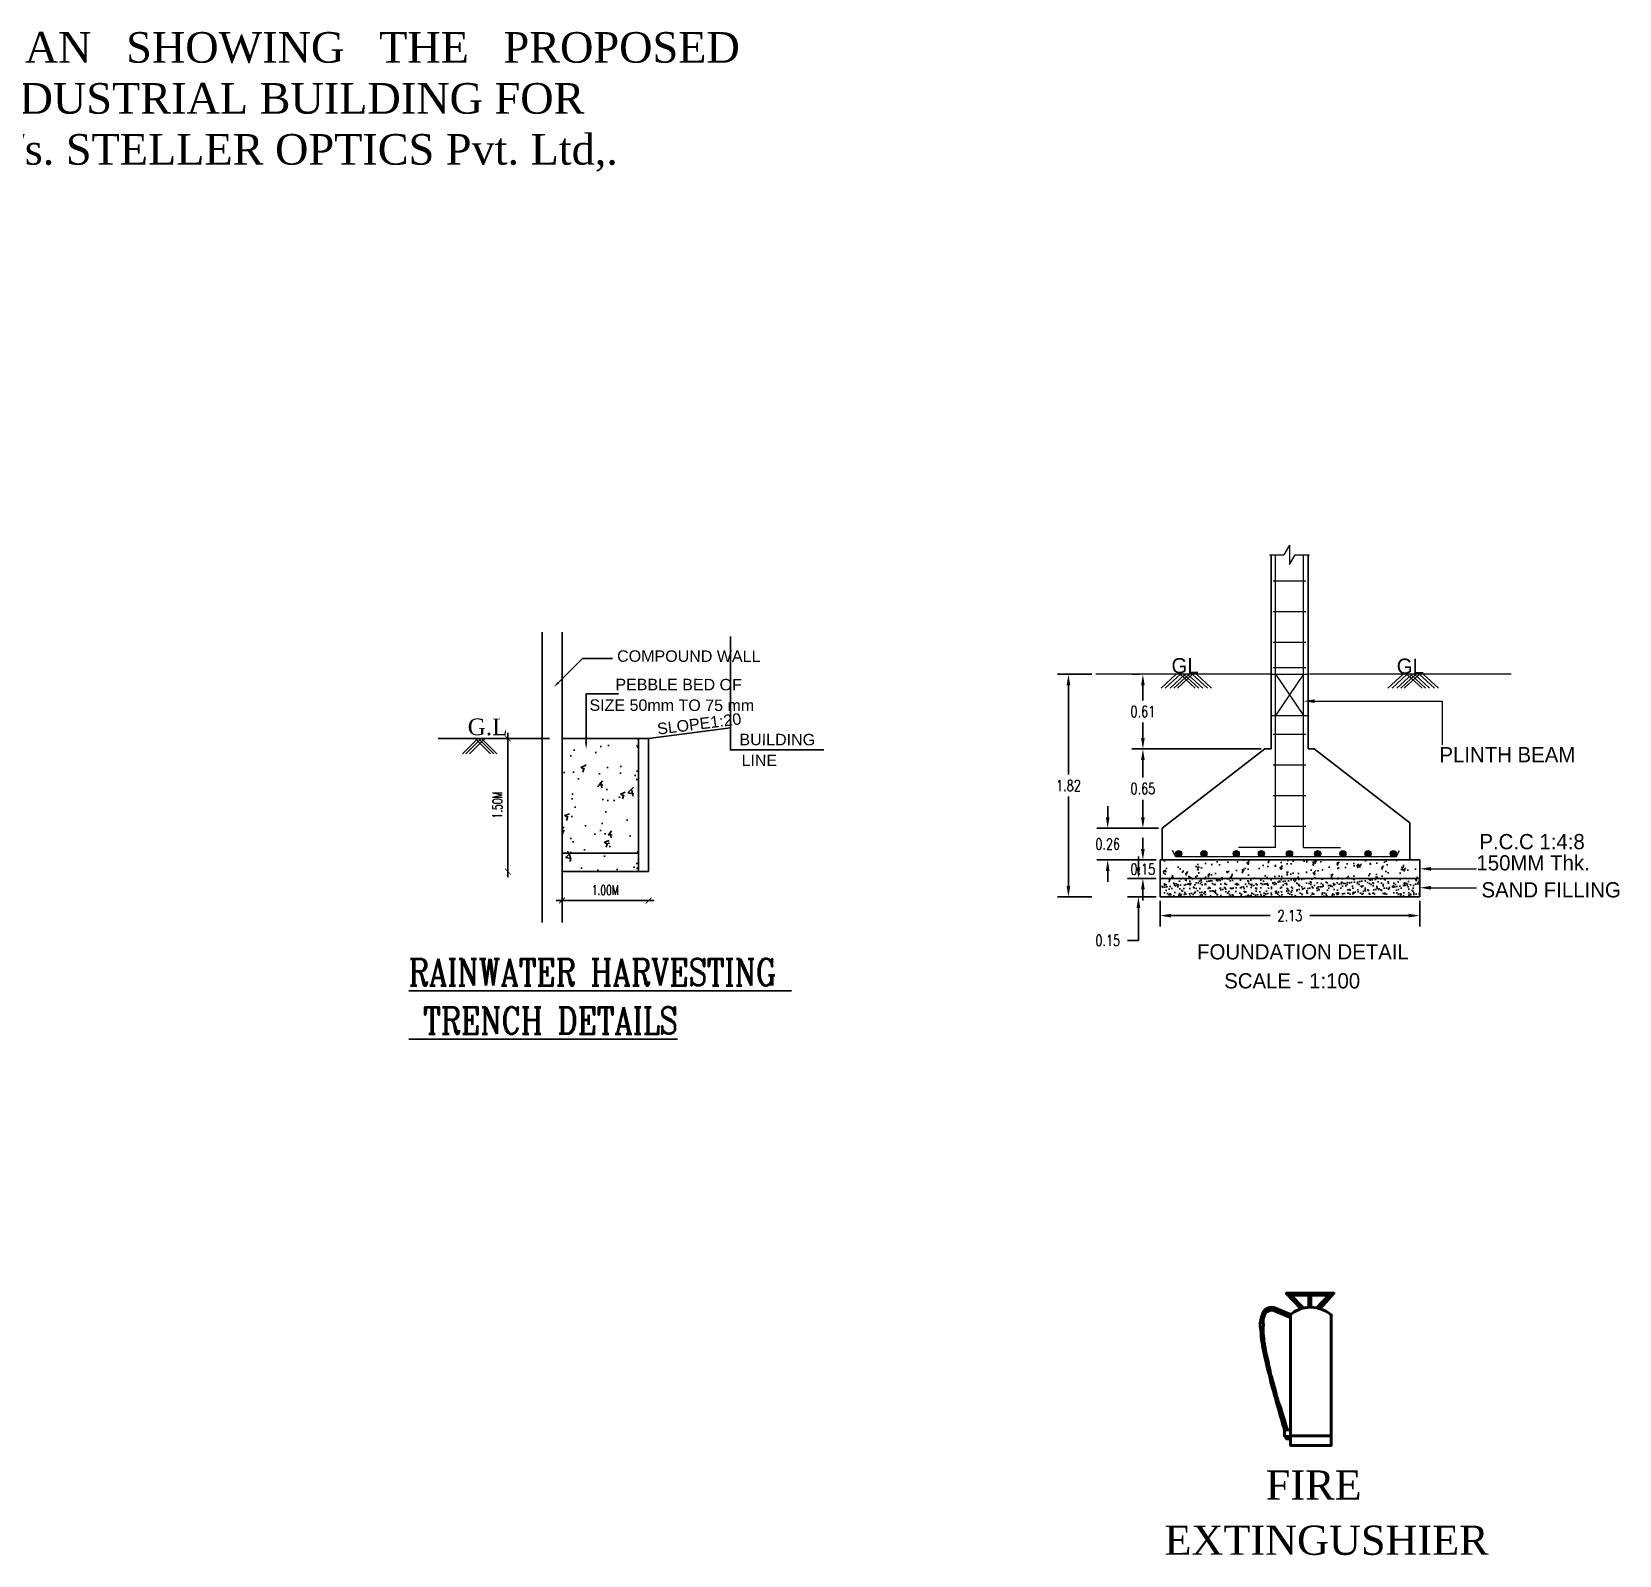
# Model space of a CAD drawing. Header units: metres. Extents: x 173383 to 173947, y -96409 to -96195.
# Drawn here: x 173568.4 to 173651.4, y -96278.6 to -96198.9 of the extents above; entities that cross this region are included whole.
import ezdxf
from ezdxf.enums import TextEntityAlignment as Align

# ---------------------------------------------------------------- set-up
doc = ezdxf.new("R2010")
doc.units = ezdxf.units.M
doc.header["$LTSCALE"] = 3
doc.header["$MEASUREMENT"] = 0
doc.layers.get('0').update_dxf_attribs({"linetype": 'CONTINUOUS', "lineweight": 50})
doc.layers.get('Defpoints').update_dxf_attribs({"linetype": 'CONTINUOUS'})
for name, color, linetype in [('2', 57, 'CONTINUOUS'), ('4', 43, 'CONTINUOUS'), ('Dimension', 4, 'CONTINUOUS'), ('Hatch', 252, 'CONTINUOUS'), ('TEXT', 4, 'CONTINUOUS'), ('WALL', 7, 'CONTINUOUS')]:
    doc.layers.add(name, color=color, linetype=linetype)
for name, color, linetype, lineweight in [('dim', 1, 'CONTINUOUS', 0), ('H-1', 131, 'CONTINUOUS', 0), ('THICK', 43, 'CONTINUOUS', 15), ('THIN', 11, 'CONTINUOUS', 15)]:
    doc.layers.add(name, color=color, linetype=linetype, lineweight=lineweight)
doc.styles.add('AR', font='arial.ttf')
doc.styles.add('ARIAL NARROW', font='')
doc.styles.add('ROMANTIC', font='romantic.ttf', dxfattribs={"width": 0.8})
doc.styles.add('S3', font='times.ttf', dxfattribs={"height": 15})
doc.styles.get("Standard").update_dxf_attribs({"font": 'romanc.shx', "width": 0.75, "height": 0.8})
doc.styles.add('style1', font='romanc.shx', dxfattribs={"width": 0.7, "height": 0.25})
doc.styles.add('style22', font='times.ttf')
doc.styles.get('ARIAL NARROW').set_extended_font_data('Lydian BT')
doc.dimstyles.get("Standard").update_dxf_attribs({"dimtxt": 0.25, "dimasz": 0.15, "dimexe": 0.15, "dimexo": 0.15, "dimgap": 0.15, "dimtad": 1, "dimzin": 3, "dimdsep": 46, "dimtxsty": 'style1', "dimblk": 'ARCHTICK', "dimcen": 0, "dimdle": 0.15, "dimse1": 1, "dimse2": 1, "dimclrd": 8, "dimclre": 13, "dimclrt": 7, "dimadec": 0, "dimazin": 0, "dimtfac": 0.65, "dimtix": 1, "dimtofl": 0, "dimtmove": 0, "dimatfit": 3, "dimfxl": 0, "dimtolj": 1, "dimtzin": 0, "dimlwd": -1, "dimlwe": -1, "dimarcsym": 0})
doc.dimstyles.new('STANDARD$0', dxfattribs={"dimtxt": 7, "dimasz": 3, "dimexe": 3, "dimexo": 1, "dimgap": 1.5, "dimtad": 1, "dimdec": 1, "dimzin": 1, "dimdsep": 46, "dimlunit": 4, "dimtxsty": 'Standard', "dimblk": 'OBLIQUE', "dimcen": 0.09375, "dimdle": 1, "dimse1": 1, "dimse2": 1, "dimclrd": 8, "dimclre": 8, "dimclrt": 7, "dimadec": 1, "dimazin": 0, "dimtfac": 1, "dimtdec": 1, "dimtix": 1, "dimtmove": 2, "dimatfit": 3, "dimldrblk": 'ARCHTICK', "dimfxl": 0, "dimfrac": 2, "dimtolj": 1, "dimtzin": 0, "dimarcsym": 0})

# ---------------------------------------------------------------- blocks, each defined once
blk = doc.blocks.new('*D16')
at = {"layer": 'Defpoints', "color": 0}
for p in [(488.735, -82.277), (492.995, -82.277), (492.995, -82.584)]:
    blk.add_point(p, dxfattribs=at)
at = {"layer": 'Dimension', "color": 0, "lineweight": -2}
for p, q in [((488.735, -82.34), (488.735, -82.764)), ((492.995, -82.34), (492.995, -82.764)), ((488.915, -82.584), (490.539, -82.584)), ((492.815, -82.584), (491.19, -82.584))]:
    blk.add_line(p, q, dxfattribs=at)
at = {"layer": 'Dimension', "color": 0}
for points in [[(488.915, -82.554), (488.915, -82.614), (488.735, -82.584)], [(492.815, -82.554), (492.815, -82.614), (492.995, -82.584)]]:
    blk.add_solid(points, dxfattribs=at)
at = {"layer": 'Dimension', "color": 0, "insert": (490.865, -82.584), "char_height": 0.18, "attachment_point": 5}
blk.add_mtext('\\A1;2.13', dxfattribs=at)
blk = doc.blocks.new('_ArchTick')
at = {"color": 0, "const_width": 0.15}
blk.add_lwpolyline([(-0.5, -0.5), (0.5, 0.5)], dxfattribs=at)
blk = doc.blocks.new('*D17')
at = {"color": 0, "lineweight": -2}
for p, q in [((488.38, -81.794), (488.38, -81.614)), ((488.672, -81.974), (488.2, -81.974)), ((488.672, -82.277), (488.2, -82.277)), ((488.38, -82.457), (488.38, -82.991)), ((488.38, -82.991), (488.2, -82.991))]:
    blk.add_line(p, q, dxfattribs=at)
at = {"color": 0}
for points in [[(488.35, -81.794), (488.41, -81.794), (488.38, -81.974)], [(488.35, -82.457), (488.41, -82.457), (488.38, -82.277)]]:
    blk.add_solid(points, dxfattribs=at)
at = {"layer": 'Defpoints', "color": 0}
for p in [(488.38, -81.974), (488.735, -81.974), (488.735, -82.277)]:
    blk.add_point(p, dxfattribs=at)
at = {"color": 0, "insert": (487.876, -82.991), "char_height": 0.18, "attachment_point": 5}
blk.add_mtext('\\A1;0.15', dxfattribs=at)
blk = doc.blocks.new('*D18')
at = {"color": 0, "lineweight": -2}
for p, q in [((488.453, -81.49), (488.453, -81.31)), ((488.672, -81.67), (488.273, -81.67)), ((488.672, -81.974), (488.273, -81.974)), ((488.453, -82.154), (488.453, -82.334))]:
    blk.add_line(p, q, dxfattribs=at)
at = {"color": 0}
for points in [[(488.423, -81.49), (488.483, -81.49), (488.453, -81.67)], [(488.423, -82.154), (488.483, -82.154), (488.453, -81.974)]]:
    blk.add_solid(points, dxfattribs=at)
at = {"layer": 'Defpoints', "color": 0}
for p in [(488.453, -81.67), (488.735, -81.67), (488.735, -81.974)]:
    blk.add_point(p, dxfattribs=at)
at = {"color": 0, "insert": (488.453, -81.822), "char_height": 0.18, "attachment_point": 5}
blk.add_mtext('\\A1;0.15', dxfattribs=at)
blk = doc.blocks.new('*D19')
at = {"color": 0, "lineweight": -2}
for p, q in [((487.876, -80.97), (487.876, -80.79)), ((488.707, -81.15), (487.696, -81.15)), ((488.672, -81.67), (487.696, -81.67)), ((487.876, -81.85), (487.876, -82.03))]:
    blk.add_line(p, q, dxfattribs=at)
at = {"color": 0}
for points in [[(487.846, -80.97), (487.906, -80.97), (487.876, -81.15)], [(487.846, -81.85), (487.906, -81.85), (487.876, -81.67)]]:
    blk.add_solid(points, dxfattribs=at)
at = {"layer": 'Defpoints', "color": 0}
for p in [(487.876, -81.15), (488.769, -81.15), (488.735, -81.67)]:
    blk.add_point(p, dxfattribs=at)
at = {"color": 0, "insert": (487.876, -81.41), "char_height": 0.18, "attachment_point": 5}
blk.add_mtext('\\A1;0.26', dxfattribs=at)
blk = doc.blocks.new('*D20')
at = {"color": 0, "lineweight": -2}
for p, q in [((490.391, -79.849), (488.273, -79.849)), ((488.453, -80.029), (488.453, -80.318)), ((488.453, -80.97), (488.453, -80.682)), ((488.707, -81.15), (488.273, -81.15))]:
    blk.add_line(p, q, dxfattribs=at)
at = {"color": 0}
for points in [[(488.423, -80.029), (488.483, -80.029), (488.453, -79.849)], [(488.423, -80.97), (488.483, -80.97), (488.453, -81.15)]]:
    blk.add_solid(points, dxfattribs=at)
at = {"layer": 'Defpoints', "color": 0}
for p in [(488.453, -79.849), (490.454, -79.849), (488.769, -81.15)]:
    blk.add_point(p, dxfattribs=at)
at = {"color": 0, "insert": (488.453, -80.5), "char_height": 0.18, "attachment_point": 5}
blk.add_mtext('\\A1;0.65', dxfattribs=at)
blk = doc.blocks.new('*D21')
at = {"color": 0, "lineweight": -2}
for p, q in [((488.39, -78.623), (488.273, -78.623)), ((488.453, -78.803), (488.453, -79.054)), ((488.453, -79.669), (488.453, -79.418)), ((490.391, -79.849), (488.273, -79.849))]:
    blk.add_line(p, q, dxfattribs=at)
at = {"color": 0}
for points in [[(488.423, -78.803), (488.483, -78.803), (488.453, -78.623)], [(488.423, -79.669), (488.483, -79.669), (488.453, -79.849)]]:
    blk.add_solid(points, dxfattribs=at)
at = {"layer": 'Defpoints', "color": 0}
for p in [(488.453, -78.623), (488.453, -78.623), (490.454, -79.849)]:
    blk.add_point(p, dxfattribs=at)
at = {"color": 0, "insert": (488.453, -79.236), "char_height": 0.18, "attachment_point": 5}
blk.add_mtext('\\A1;0.61', dxfattribs=at)
blk = doc.blocks.new('*D22')
at = {"color": 0, "lineweight": -2}
for p, q in [((487.617, -78.623), (487.052, -78.623)), ((487.232, -78.803), (487.232, -80.268)), ((487.232, -82.097), (487.232, -80.632)), ((487.617, -82.277), (487.052, -82.277))]:
    blk.add_line(p, q, dxfattribs=at)
at = {"color": 0}
for points in [[(487.202, -78.803), (487.262, -78.803), (487.232, -78.623)], [(487.202, -82.097), (487.262, -82.097), (487.232, -82.277)]]:
    blk.add_solid(points, dxfattribs=at)
at = {"layer": 'Defpoints', "color": 0}
for p in [(487.679, -78.623), (487.232, -82.277), (487.679, -82.277)]:
    blk.add_point(p, dxfattribs=at)
at = {"color": 0, "insert": (487.232, -80.45), "char_height": 0.18, "attachment_point": 5}
blk.add_mtext('\\A1;1.82', dxfattribs=at)
blk = doc.blocks.new('*D46')
at = {"layer": '2', "color": 8}
blk.add_line((173214.197, -95819.541), (173214.197, -95815.763), dxfattribs=at)
at = {"layer": 'Defpoints', "color": 0}
for p in [(173214.118, -95815.913), (173214.197, -95815.913), (173214.118, -95819.391)]:
    blk.add_point(p, dxfattribs=at)
at = {"layer": '2', "color": 8, "xscale": 0.15, "yscale": 0.15, "zscale": 0.15}
for p, rotation in [((173214.197, -95815.913), 90), ((173214.197, -95819.391), 270)]:
    blk.add_blockref('_ArchTick', p, dxfattribs=dict(at, rotation=rotation))
at = {"layer": '2', "color": 7, "insert": (173213.922, -95817.652), "char_height": 0.25, "attachment_point": 5, "rotation": 90, "style": 'style1'}
blk.add_mtext('\\A1;1.50M', dxfattribs=at)
blk = doc.blocks.new('*D47')
at = {"layer": '2', "color": 8}
blk.add_line((173218.024, -95820.151), (173215.463, -95820.151), dxfattribs=at)
at = {"layer": 'Defpoints', "color": 0}
for p in [(173215.613, -95819.694), (173217.874, -95819.694), (173215.613, -95820.151)]:
    blk.add_point(p, dxfattribs=at)
at = {"layer": '2', "color": 8, "xscale": 0.15, "yscale": 0.15, "zscale": 0.15, "rotation": 180}
blk.add_blockref('_ArchTick', (173215.613, -95820.151), dxfattribs=at)
at = {"layer": '2', "color": 8, "xscale": 0.15, "yscale": 0.15, "zscale": 0.15}
blk.add_blockref('_ArchTick', (173217.874, -95820.151), dxfattribs=at)
at = {"layer": '2', "color": 7, "insert": (173216.743, -95819.876), "char_height": 0.25, "attachment_point": 5, "style": 'style1'}
blk.add_mtext('\\A1;1.00M', dxfattribs=at)
blk = doc.blocks.new('F')
at = {"layer": 'H-1', "lineweight": -2}
for points in [[(488.985, -81.568, 1), (489.087, -81.568, 1)], [(489.399, -81.568, 1), (489.501, -81.568, 1)], [(489.931, -81.568, 1), (490.032, -81.568, 1)], [(490.345, -81.568, 1), (490.446, -81.568, 1)], [(490.909, -81.568, 1), (490.808, -81.568, 1)], [(491.265, -81.568, 1), (491.366, -81.568, 1)], [(491.679, -81.568, 1), (491.781, -81.568, 1)], [(492.096, -81.568, 1), (492.197, -81.568, 1)], [(492.508, -81.568, 1), (492.609, -81.568, 1)]]:
    blk.add_hatch(color=256, dxfattribs=at).paths.add_polyline_path(points)
at = {"layer": 'Hatch'}
h = blk.add_hatch(dxfattribs=at)
h.set_pattern_fill('AR-CONC', color=256, scale=0.050863, style=0)
h.set_pattern_definition([(50, (402.82976, -194.83367), (0.3648203, -0.03191764), [0.0381473, -0.41962]), (355, (402.82976, -194.83367), (-0.0705731, 0.3825877), [0.0305178, -0.335696]), (100.4514, (402.86016, -194.83633), (0.2942474, 0.3506699), [0.0324202, -0.3566221]), (46.1842, (402.82976, -194.73194), (0.5428312, -0.084188), [0.057221, -0.62943]), (96.6356, (402.875, -194.73896), (0.4753978, 0.4954659), [0.0486303, -0.5349331]), (351.1842, (402.82976, -194.73194), (0.4753974, 0.4954663), [0.0457767, -0.503544]), (21, (402.88062, -194.75737), (0.303605, -0.2047842), [0.0381473, -0.41962]), (326, (402.88062, -194.75737), (0.1237576, 0.3688333), [0.0305178, -0.335696]), (71.4514, (402.90592, -194.77444), (0.4273627, 0.1640488), [0.0324202, -0.3566221]), (37.5, (402.82976, -194.83367), (0.00618487, 0.16931991), [0, -0.33162698, 0, -0.34078232, 0, -0.3369676]), (7.5, (402.82976, -194.83367), (0.13380515, 0.20060976), [0, -0.19429679, 0, -0.32399752, 0, -0.12842916]), (327.5, (402.71633, -194.83367), (0.27151828, -0.01147209), [0, -0.12715758, 0, -0.39673166, 0, -0.5264324]), (317.5, (402.66547, -194.83367), (0.29662617, 0.05091643), [0, -0.16530486, 0, -0.2634705, 0, -0.3738433])])
h.paths.add_polyline_path([(488.735, -81.67), (488.735, -81.974), (492.995, -81.974), (492.995, -81.882), (492.921, -81.817), (492.995, -81.746), (492.995, -81.67)])
h = blk.add_hatch(dxfattribs=at)
h.set_pattern_fill('AR-SAND', color=256, scale=0.063579, style=0)
h.set_pattern_definition([(37.5, (402.82976, -194.83367), (-0.00400504, 0.122505126), [0, -0.09663976, 0, -0.108083945, 0, -0.103315536]), (7.5, (402.82976, -194.83367), (0.11252026, 0.17942864), [0, -0.05213461, 0, -0.087102944, 0, -0.033378865]), (327.5, (402.75155, -194.83367), (0.197993375, 0.000359796), [0, -0.031789396, 0, -0.114441824, 0, -0.14941016]), (317.5, (402.75155, -194.83367), (0.1911259, 0.05580155), [0, -0.0158947, 0, -0.075022974, 0, -0.08583137])])
h.paths.add_polyline_path([(488.735, -81.974), (488.735, -82.277), (492.995, -82.277), (492.995, -82.214), (492.921, -82.143), (492.995, -82.078), (492.995, -81.974)])
at = {"layer": 'dim'}
blk.add_line((488.735, -82.277), (492.995, -82.277), dxfattribs=at)
at = {"layer": 'THICK', "ltscale": 10}
for p, q in [((490.631, -81.466), (490.631, -76.663)), ((491.086, -81.466), (491.086, -76.663)), ((490.591, -77.09), (491.126, -77.09)), ((490.591, -77.593), (491.126, -77.593)), ((490.591, -78.097), (491.126, -78.097)), ((490.555, -78.623), (487.679, -78.623)), ((490.555, -78.623), (491.162, -78.623)), ((490.591, -78.511), (491.126, -78.511)), ((494.496, -78.623), (491.187, -78.623)), ((490.555, -79.3), (491.162, -79.3)), ((490.591, -79.607), (491.126, -79.607)), ((490.591, -80.11), (491.126, -80.11)), ((490.591, -80.613), (491.126, -80.613)), ((490.591, -81.117), (491.126, -81.117)), ((490.631, -81.466), (490.024, -81.466)), ((491.086, -81.466), (491.693, -81.466)), ((492.607, -81.619), (492.66, -81.517))]:
    blk.add_line(p, q, dxfattribs=at)
blk.add_lwpolyline([(492.607, -81.619), (490.858, -81.619), (488.992, -81.619), (488.94, -81.517)], dxfattribs=at)
for centre in [(489.039, -81.568), (489.453, -81.568), (489.984, -81.568), (490.398, -81.568), (490.858, -81.568), (491.319, -81.568), (491.733, -81.568), (492.147, -81.568), (492.561, -81.568)]:
    blk.add_circle(centre, 0.0506, dxfattribs=at)
at = {"layer": 'THIN', "ltscale": 10}
for p, q in [((490.858, -76.503), (490.764, -76.663)), ((490.858, -76.503), (490.858, -76.824)), ((490.858, -76.503), (490.858, -76.824)), ((490.53, -76.663), (490.764, -76.663)), ((490.952, -76.663), (491.187, -76.663))]:
    blk.add_line(p, q, dxfattribs=at)
at = {"layer": 'THIN'}
for p, q in [((489, -78.623), (488.752, -78.853)), ((489.068, -78.623), (488.819, -78.853)), ((489.147, -78.623), (488.899, -78.853)), ((489.212, -78.623), (488.963, -78.853)), ((489.267, -78.623), (489.019, -78.853)), ((489.065, -78.623), (489.313, -78.853)), ((489.121, -78.623), (489.369, -78.853)), ((489.185, -78.623), (489.434, -78.853)), ((489.264, -78.623), (489.513, -78.853)), ((489.332, -78.623), (489.58, -78.853)), ((492.721, -78.623), (492.472, -78.853)), ((492.788, -78.623), (492.54, -78.853)), ((492.868, -78.623), (492.619, -78.853)), ((492.932, -78.623), (492.684, -78.853)), ((492.988, -78.623), (492.74, -78.853)), ((492.785, -78.623), (493.034, -78.853)), ((492.841, -78.623), (493.09, -78.853)), ((492.906, -78.623), (493.154, -78.853)), ((492.985, -78.623), (493.234, -78.853)), ((493.053, -78.623), (493.301, -78.853))]:
    blk.add_line(p, q, dxfattribs=at)
at = {"layer": 'THIN', "ltscale": 0.5}
for p, q in [((491.086, -78.623), (490.631, -79.3)), ((490.631, -78.623), (491.086, -79.3))]:
    blk.add_line(p, q, dxfattribs=at)
at = {"layer": 'THIN', "ltscale": 10}
blk.add_lwpolyline([(490.858, -76.503), (490.858, -76.824), (490.952, -76.663)], dxfattribs=at)
at = {"layer": 'THIN'}
for points in [[(491.272, -79.065), (491.272, -79.065), (493.361, -79.065), (493.361, -79.782)], [(493.181, -81.816), (493.181, -81.816), (493.926, -81.816)], [(493.181, -82.127), (493.181, -82.127), (493.926, -82.127)]]:
    blk.add_lwpolyline(points, dxfattribs=at)
for points in [[(491.272, -79.034), (491.086, -79.065), (491.272, -79.096)], [(493.181, -81.785), (492.995, -81.816), (493.181, -81.847)], [(493.181, -82.096), (492.995, -82.127), (493.181, -82.158)]]:
    blk.add_solid(points, dxfattribs=at)
at = {"layer": 'WALL', "ltscale": 10}
for p, q in [((490.555, -79.849), (490.555, -76.663)), ((491.162, -79.849), (491.162, -76.663)), ((490.454, -79.849), (488.769, -81.15)), ((490.454, -79.849), (490.555, -79.849)), ((491.162, -79.849), (491.263, -79.849)), ((491.263, -79.849), (492.83, -81.06)), ((488.769, -81.67), (488.769, -81.165)), ((492.83, -81.06), (492.83, -81.67)), ((488.735, -81.67), (488.886, -81.67)), ((488.735, -81.67), (492.995, -81.67)), ((488.735, -81.67), (488.735, -82.277)), ((492.83, -81.67), (492.982, -81.67)), ((492.995, -81.67), (492.995, -82.277)), ((488.735, -81.974), (492.995, -81.974)), ((488.735, -82.277), (492.995, -82.277))]:
    blk.add_line(p, q, dxfattribs=at)
at = {"layer": 'WALL'}
blk.add_line((488.769, -81.67), (488.769, -81.15), dxfattribs=at)
at = {"layer": 'TEXT', "style": 'ARIAL NARROW'}
for p in [(489.145, -78.483), (492.84, -78.492)]:
    blk.add_text('GL', height=0.25, dxfattribs=at).set_placement(p, align=Align.MIDDLE_CENTER)
for s, p in [('PLINTH BEAM', (493.317, -80.068)), ('P.C.C 1:4:8', (493.973, -81.495)), ('150MM Thk.', (493.925, -81.843)), ('SAND FILLING', (494.007, -82.286)), ('FOUNDATION DETAIL', (489.342, -83.303)), ('SCALE - 1:100', (489.787, -83.779))]:
    blk.add_text(s, height=0.25, dxfattribs=at).set_placement(p)
dim = blk.add_aligned_dim(p1=(487.679, -78.623), p2=(487.679, -82.277), distance=-0.447, text='1.82', dimstyle='Standard', override={"dimpost": '\\X', "dimfxl": 1.5, "dimarcsym": 1})
dim.commit()
dim.dimension.update_dxf_attribs({"geometry": '*D22', "text_midpoint": (487.232, -80.45)})
for base, p1, p2, text, picture, middle in [((488.453, -78.623), (490.454, -79.849), (488.453, -78.623), '0.61', '*D21', (488.453, -79.236)), ((488.453, -79.849), (488.769, -81.15), (490.454, -79.849), '0.65', '*D20', (488.453, -80.5))]:
    dim = blk.add_linear_dim(base=base, p1=p1, p2=p2, angle=270, text=text, dimstyle='Standard', override={"dimpost": '\\X', "dimfxl": 1.5, "dimarcsym": 1})
    dim.commit()
    dim.dimension.update_dxf_attribs({"geometry": picture, "text_midpoint": middle})
for base, p1, p2, angle, text, picture, middle, dimtype in [((487.876, -81.15), (488.735, -81.67), (488.769, -81.15), 270, '0.26', '*D19', (487.876, -81.41), 128), ((488.453, -81.67), (488.735, -81.974), (488.735, -81.67), 270, '0.15', '*D18', (488.453, -81.822), 128), ((488.38, -81.974), (488.735, -82.277), (488.735, -81.974), 90, '0.15', '*D17', (487.876, -82.991), 129)]:
    dim = blk.add_linear_dim(base=base, p1=p1, p2=p2, angle=angle, text=text, dimstyle='Standard', override={"dimpost": '\\X', "dimfxl": 1.5, "dimarcsym": 1})
    dim.commit()
    dim.dimension.update_dxf_attribs({"geometry": picture, "text_midpoint": middle, "dimtype": dimtype})
at = {"layer": 'Dimension'}
dim = blk.add_aligned_dim(p1=(488.735, -82.277), p2=(492.995, -82.277), distance=-0.307, text='2.13', dimstyle='Standard', override={"dimpost": '\\X', "dimfxl": 1.5, "dimarcsym": 1}, dxfattribs=at)
dim.commit()
dim.dimension.update_dxf_attribs({"geometry": '*D16', "text_midpoint": (490.865, -82.584)})
blk = doc.blocks.new('A$C39B01CB9')
h = blk.add_hatch()
h.set_pattern_fill('AR-CONC', color=256, scale=0.173913, style=0)
h.set_pattern_definition([(50, (-662.6528, -223.8031), (1.247409, -0.1091341), [0.1304348, -1.4347826]), (355, (-662.6528, -223.8031), (-0.2413067, 1.3081602), [0.1043478, -1.147826]), (100.4514, (-662.5489, -223.8122), (1.0061033, 1.1990253), [0.1108525, -1.2193776]), (46.1842, (-662.6528, -223.4553), (1.8560714, -0.287859), [0.195652, -2.152174]), (96.6356, (-662.4982, -223.4793), (1.6255004, 1.694118), [0.166279, -1.829066]), (351.1842, (-662.6528, -223.4553), (1.625499, 1.6941193), [0.1565217, -1.721739]), (21, (-662.4789, -223.5423), (1.0380992, -0.7002068), [0.1304348, -1.4347826]), (326, (-662.4789, -223.5423), (0.423157, 1.2611305), [0.1043478, -1.147826]), (71.4514, (-662.3924, -223.6006), (1.4612567, 0.5609226), [0.1108525, -1.2193776]), (37.5, (-662.65284, -223.80313), (0.02114757, 0.57894583), [0, -1.13391304, 0, -1.1652174, 0, -1.1521739]), (7.5, (-662.65284, -223.8031), (0.45751224, 0.6859334), [0, -0.6643478, 0, -1.1078261, 0, -0.43913043]), (327.5, (-663.04067, -223.80313), (0.92838685, -0.03922586), [0, -0.4347826, 0, -1.3565217, 0, -1.8]), (317.5, (-663.2146, -223.8031), (1.0142368, 0.1740956), [0, -0.5652174, 0, -0.9008696, 0, -1.2782609])])
h.paths.add_polyline_path([(6.093, 7.866), (4.093, 7.866), (4.093, 4.387), (6.093, 4.387)])
for p, q in [((3.571, 10.648), (3.571, 3.054)), ((4.093, 10.648), (4.093, 3.054)), ((4.001, 9.332), (4.632, 9.962)), ((4.632, 9.962), (5.409, 9.962)), ((4.724, 7.763), (4.724, 9.033)), ((4.724, 9.033), (5.569, 9.033)), ((6.354, 7.866), (8.494, 8.143)), ((0.859, 7.866), (3.762, 7.866)), ((1.492, 7.465), (1.877, 7.85)), ((1.574, 7.465), (1.959, 7.85)), ((1.671, 7.465), (2.055, 7.85)), ((2.226, 7.465), (1.841, 7.85)), ((2.308, 7.465), (1.923, 7.85)), ((2.39, 7.465), (2.005, 7.85)), ((4.093, 7.866), (6.354, 7.866)), ((6.093, 7.866), (6.093, 4.387)), ((6.354, 7.866), (6.354, 4.387)), ((4.093, 4.387), (6.354, 4.387))]:
    blk.add_line(p, q)
blk.add_lwpolyline([(8.494, 10.532), (8.494, 7.566), (10.939, 7.566)])
for points in [[(4.022, 9.311), (3.981, 9.352), (3.878, 9.209)], [(4.753, 7.763), (4.695, 7.763), (4.724, 7.589)]]:
    blk.add_solid(points)
at = {"layer": '4', "color": 175}
blk.add_lwpolyline([(6.093, 7.866), (6.093, 4.866), (4.093, 4.866), (4.093, 7.866), (6.093, 7.866)], dxfattribs=at)
at = {"linetype": 'ByBlock', "lineweight": -2, "style": 'AR'}
for s, rotation, p in [('COMPOUND WALL', 359.9049, (5.533, 9.873)), ('PEBBLE BED OF', 359.9049, (5.488, 9.13)), ('SIZE 50mm TO 75 mm', 359.9049, (4.81, 8.59)), ('SLOPE1:20', 7.098, (6.6, 7.966)), ('BUILDING ', 359.9049, (8.731, 7.69)), ('LINE', 359.9049, (8.786, 7.147))]:
    blk.add_text(s, height=0.3, rotation=rotation, dxfattribs=at).set_placement(p)
at = {"style": 'S3'}
blk.add_text('G.L', height=0.4348, dxfattribs=at).set_placement((1.627, 7.953))
at = {"width": 0.8}
for s, p in [('%%URAINWATER HARVESTING ', (0.084, 1.406)), ('%%U TRENCH DETAILS', (0.084, 0.14))]:
    blk.add_text(s, height=0.7, dxfattribs=at).set_placement(p)
at = {"layer": '2'}
for p1, p2, distance, text, picture, middle in [((2.598, 4.387), (2.598, 7.866), -0.079, '1.50M', '*D46', (2.402, 6.126)), ((6.354, 4.085), (4.093, 4.085), 0.457, '1.00M', '*D47', (5.223, 3.902))]:
    dim = blk.add_aligned_dim(p1=p1, p2=p2, distance=distance, text=text, dimstyle='STANDARD$0', override={"dimtxt": 0.25, "dimasz": 0.15, "dimexe": 0.15, "dimexo": 0.15, "dimgap": 0.15, "dimdec": 2, "dimzin": 3, "dimlunit": 2, "dimpost": '\\X', "dimtxsty": 'style1', "dimblk": 'ArchTick', "dimcen": 0, "dimdle": 0.15, "dimclre": 13, "dimadec": 0, "dimtfac": 0.65, "dimtdec": 2, "dimtofl": 0, "dimtmove": 0, "dimfxl": 0.15, "dimfxlon": 1, "dimfrac": 0, "dimlwd": 65535, "dimlwe": 65535}, dxfattribs=at)
    dim.commit()
    dim.dimension.update_dxf_attribs({"geometry": picture, "text_midpoint": middle, "insert": (-173211.52, 95823.778)})

msp = doc.modelspace()

# ---------------------------------------------------------------- linework, layer by layer
for points in [[(173635.749, -96265.694), (173636.483, -96264.885), (173633.989, -96264.885), (173634.765, -96265.696)], [(173635.164, -96265.619), (173635.164, -96264.981), (173634.221, -96264.981), (173634.882, -96265.662)], [(173635.594, -96265.654), (173636.214, -96264.981), (173635.278, -96264.981), (173635.278, -96265.618)], [(173633.901, -96272.036), (173633.901, -96272.37), (173634.213, -96272.37)], [(173633.987, -96272.37), (173633.987, -96272.497), (173634.12, -96272.497), (173634.12, -96272.37)], [(173634.213, -96272.341), (173636.338, -96272.341)]]:
    msp.add_lwpolyline(points)
for points in [[(173634.213, -96266.001, -0.142907), (173635.085, -96265.624, -0.194345), (173636.338, -96266.007), (173636.338, -96272.841), (173634.213, -96272.841), (173634.213, -96266.001), (173633.336, -96265.634, 0.291068), (173632.824, -96265.814, 0.097427), (173632.632, -96266.452, 0.053216), (173632.67, -96266.982, 0.044326), (173632.752, -96267.64, -0.002678), (173632.886, -96268.294, 0.022115), (173633.126, -96269.238, 0.050698), (173633.335, -96270.043, 0.004898), (173633.576, -96270.935, 0.008996), (173633.901, -96272.036), (173634.213, -96272.036)], [(173632.916, -96265.905, 0.181996), (173632.791, -96266.522, 0.063454), (173632.803, -96267.123, 0.033795), (173632.922, -96267.969, -0.008312), (173633.172, -96269.093, 0.003717), (173633.405, -96269.915, 0.044735), (173633.667, -96270.799, 0.005728), (173634.057, -96272.036)], [(173634.213, -96266.157), (173633.346, -96265.785, 0.276427), (173632.916, -96265.905)]]:
    msp.add_lwpolyline(points, format="xyb")

# ---------------------------------------------------------------- block references
at = {"layer": '2', "xscale": 3.187874377668777, "yscale": 3.187874377668777, "zscale": 3.187874377668777}
msp.add_blockref('F', (172069.364, -95981.862), dxfattribs=at)
at = {"layer": '2', "ltscale": 5, "xscale": 2, "yscale": 2, "zscale": 2}
msp.add_blockref('A$C39B01CB9', (173587.931, -96251.597), dxfattribs=at)

# ---------------------------------------------------------------- texts
at = {"style": 'ROMANTIC'}
for s, height, p in [('FIRE  ', 1.5307, (173632.919, -96275.682)), ('EXTINGUSHIER', 1.53071, (173627.619, -96278.567))]:
    msp.add_text(s, height=height, dxfattribs=at).set_placement(p)
at = {"layer": '4', "insert": (173565.202, -96198.913), "char_height": 1.6, "width": 42.4915, "attachment_point": 1, "style": 'style22'}
msp.add_mtext('\\A1;PLAN   SHOWING   THE   PROPOSED   INDUSTRIAL BUILDING FOR\\PM/s. STELLER OPTICS Pvt. Ltd,. ', dxfattribs=at)

doc.saveas('drawing.dxf')
